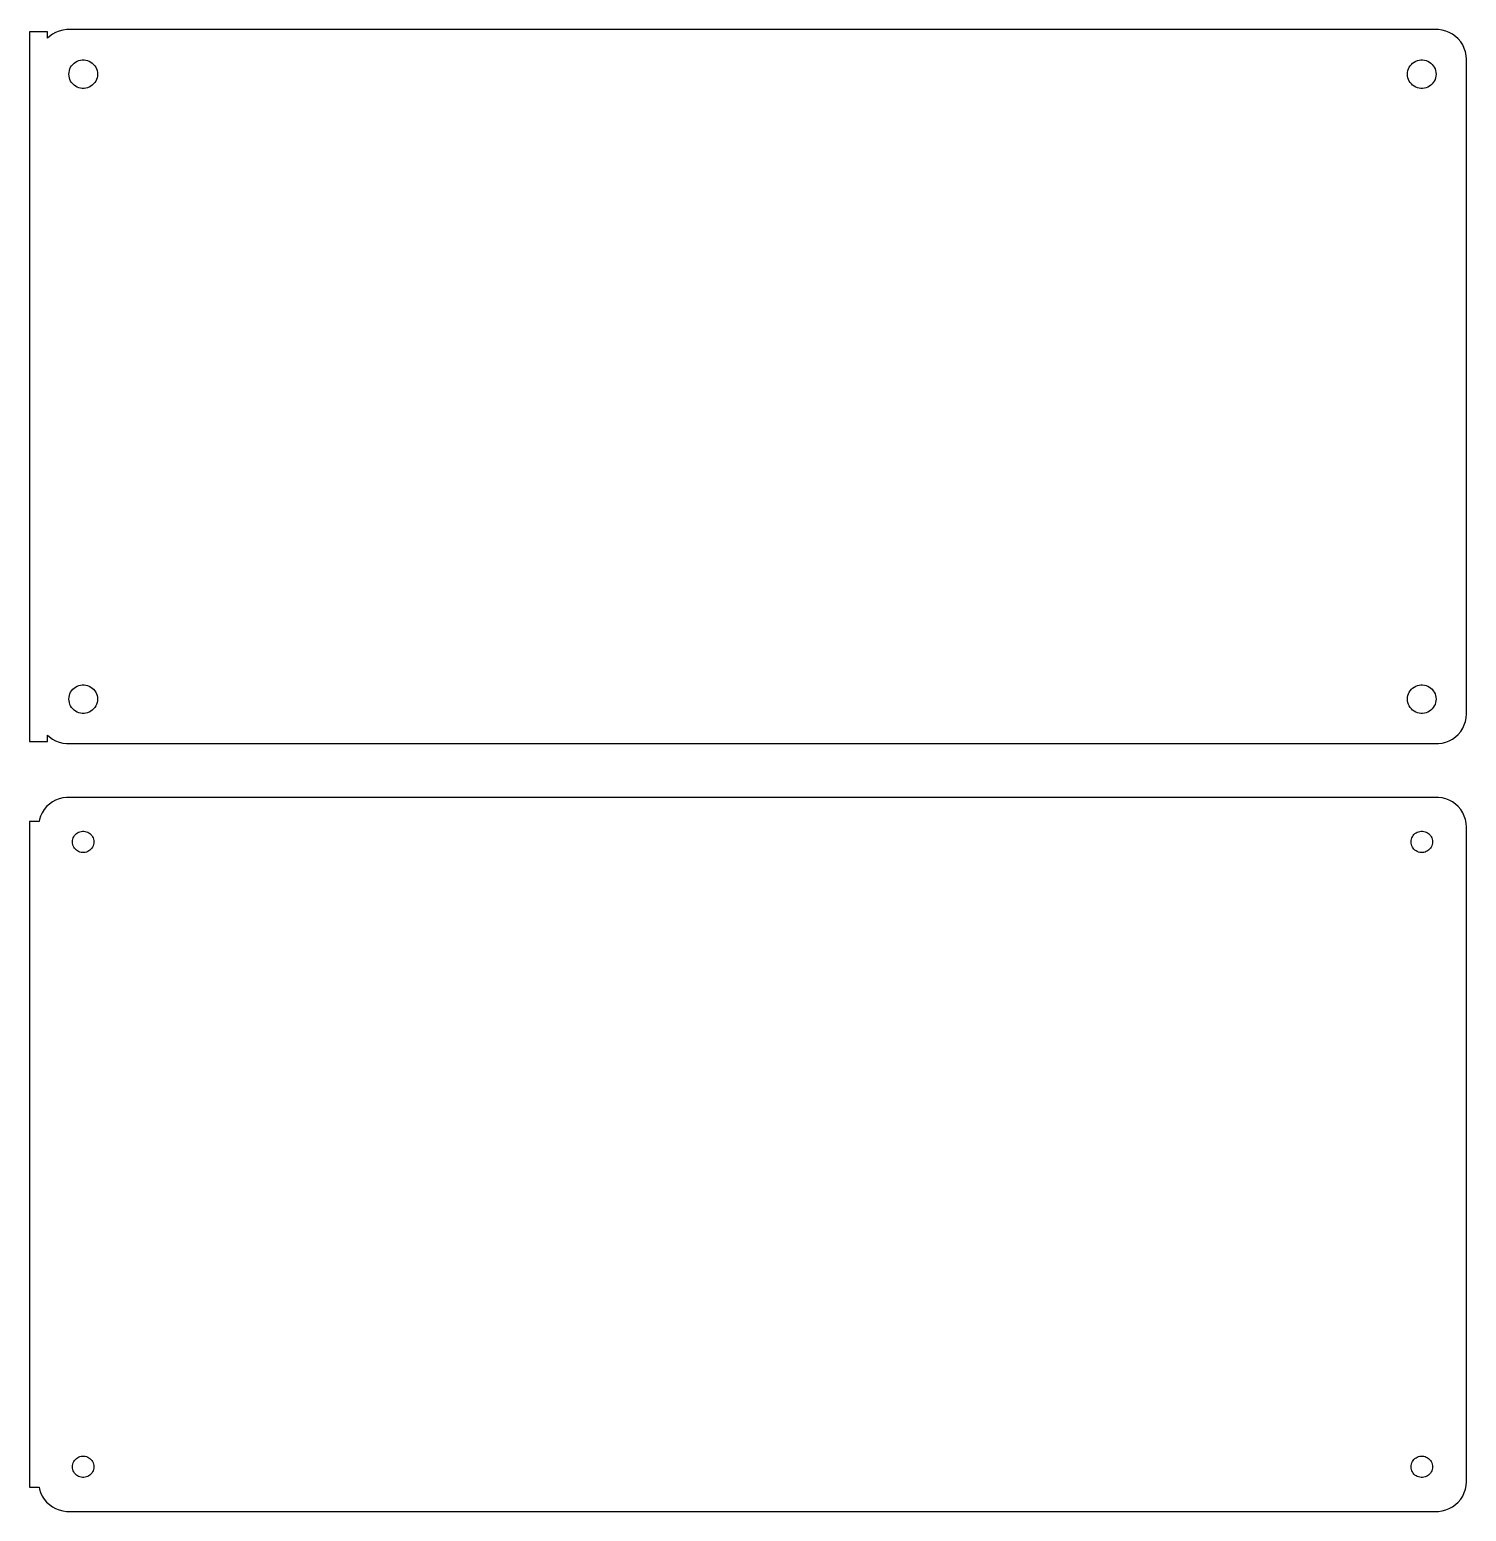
# Model space of a CAD drawing. Header units: metres. Extents: x -122 to 120, y 69 to 318.
import ezdxf

# ---------------------------------------------------------------- set-up
doc = ezdxf.new("R2010")
doc.units = ezdxf.units.M

msp = doc.modelspace()

# ---------------------------------------------------------------- linework, layer by layer
for p, q in [((-118.5, 317.615), (-121.5, 317.615)), ((-121.5, 317.615), (-121.5, 198.385)), ((-118.5, 316.559), (-118.5, 317.615)), ((-118.187, 316.853), (-118.5, 316.559)), ((-117.679, 317.222), (-118.187, 316.853)), ((-117.129, 317.524), (-117.679, 317.222)), ((-116.545, 317.755), (-117.129, 317.524)), ((-115.937, 317.911), (-116.545, 317.755)), ((-115.314, 317.99), (-115.937, 317.911)), ((115.314, 317.99), (-115.314, 317.99)), ((115.937, 317.911), (115.314, 317.99)), ((116.545, 317.755), (115.937, 317.911)), ((117.129, 317.524), (116.545, 317.755)), ((117.679, 317.222), (117.129, 317.524)), ((118.187, 316.853), (117.679, 317.222)), ((118.645, 316.423), (118.187, 316.853)), ((119.045, 315.939), (118.645, 316.423)), ((119.382, 315.409), (119.045, 315.939)), ((119.649, 314.841), (119.382, 315.409)), ((119.843, 314.243), (119.649, 314.841)), ((119.961, 313.627), (119.843, 314.243)), ((-114.825, 311.097), (-114.731, 311.383)), ((-114.731, 311.383), (-114.603, 311.656)), ((-114.603, 311.656), (-114.442, 311.911)), ((-114.442, 311.911), (-114.25, 312.143)), ((-114.25, 312.143), (-114.03, 312.349)), ((-114.03, 312.349), (-113.786, 312.526)), ((-113.786, 312.526), (-113.522, 312.672)), ((-113.522, 312.672), (-113.242, 312.783)), ((-113.242, 312.783), (-112.95, 312.857)), ((-112.95, 312.857), (-112.651, 312.895)), ((-112.651, 312.895), (-112.349, 312.895)), ((-112.349, 312.895), (-112.05, 312.857)), ((-112.05, 312.857), (-111.758, 312.783)), ((-111.758, 312.783), (-111.478, 312.672)), ((-111.478, 312.672), (-111.214, 312.526)), ((-111.214, 312.526), (-110.97, 312.349)), ((-110.97, 312.349), (-110.75, 312.143)), ((-110.75, 312.143), (-110.558, 311.911)), ((-110.558, 311.911), (-110.397, 311.656)), ((-110.397, 311.656), (-110.269, 311.383)), ((-110.269, 311.383), (-110.175, 311.097)), ((110.175, 311.097), (110.269, 311.383)), ((110.269, 311.383), (110.397, 311.656)), ((110.397, 311.656), (110.558, 311.911)), ((110.558, 311.911), (110.75, 312.143)), ((110.75, 312.143), (110.97, 312.349)), ((110.97, 312.349), (111.214, 312.526)), ((111.214, 312.526), (111.478, 312.672)), ((111.478, 312.672), (111.758, 312.783)), ((111.758, 312.783), (112.05, 312.857)), ((112.05, 312.857), (112.349, 312.895)), ((112.349, 312.895), (112.651, 312.895)), ((112.651, 312.895), (112.95, 312.857)), ((112.95, 312.857), (113.242, 312.783)), ((113.242, 312.783), (113.522, 312.672)), ((113.522, 312.672), (113.786, 312.526)), ((113.786, 312.526), (114.03, 312.349)), ((114.03, 312.349), (114.25, 312.143)), ((114.25, 312.143), (114.442, 311.911)), ((114.442, 311.911), (114.603, 311.656)), ((114.603, 311.656), (114.731, 311.383)), ((114.731, 311.383), (114.825, 311.097)), ((120, 313), (119.961, 313.627)), ((120, 203), (120, 313)), ((-114.9, 310.5), (-114.881, 310.801)), ((-114.881, 310.199), (-114.9, 310.5)), ((-114.881, 310.801), (-114.825, 311.097)), ((-114.825, 309.903), (-114.881, 310.199)), ((-114.731, 309.617), (-114.825, 309.903)), ((-114.603, 309.344), (-114.731, 309.617)), ((-114.442, 309.089), (-114.603, 309.344)), ((-114.25, 308.857), (-114.442, 309.089)), ((-114.03, 308.651), (-114.25, 308.857)), ((-110.75, 308.857), (-110.97, 308.651)), ((-110.558, 309.089), (-110.75, 308.857)), ((-110.397, 309.344), (-110.558, 309.089)), ((-110.269, 309.617), (-110.397, 309.344)), ((-110.175, 309.903), (-110.269, 309.617)), ((-110.175, 311.097), (-110.119, 310.801)), ((-110.119, 310.199), (-110.175, 309.903)), ((-110.119, 310.801), (-110.1, 310.5)), ((-110.1, 310.5), (-110.119, 310.199)), ((110.1, 310.5), (110.119, 310.801)), ((110.119, 310.199), (110.1, 310.5)), ((110.119, 310.801), (110.175, 311.097)), ((110.175, 309.903), (110.119, 310.199)), ((110.269, 309.617), (110.175, 309.903)), ((110.397, 309.344), (110.269, 309.617)), ((110.558, 309.089), (110.397, 309.344)), ((110.75, 308.857), (110.558, 309.089)), ((110.97, 308.651), (110.75, 308.857)), ((114.25, 308.857), (114.03, 308.651)), ((114.442, 309.089), (114.25, 308.857)), ((114.603, 309.344), (114.442, 309.089)), ((114.731, 309.617), (114.603, 309.344)), ((114.825, 309.903), (114.731, 309.617)), ((114.825, 311.097), (114.881, 310.801)), ((114.881, 310.199), (114.825, 309.903)), ((114.881, 310.801), (114.9, 310.5)), ((114.9, 310.5), (114.881, 310.199)), ((-113.786, 308.474), (-114.03, 308.651)), ((-113.522, 308.328), (-113.786, 308.474)), ((-113.242, 308.217), (-113.522, 308.328)), ((-112.95, 308.143), (-113.242, 308.217)), ((-112.651, 308.105), (-112.95, 308.143)), ((-112.349, 308.105), (-112.651, 308.105)), ((-112.05, 308.143), (-112.349, 308.105)), ((-111.758, 308.217), (-112.05, 308.143)), ((-111.478, 308.328), (-111.758, 308.217)), ((-111.214, 308.474), (-111.478, 308.328)), ((-110.97, 308.651), (-111.214, 308.474)), ((111.214, 308.474), (110.97, 308.651)), ((111.478, 308.328), (111.214, 308.474)), ((111.758, 308.217), (111.478, 308.328)), ((112.05, 308.143), (111.758, 308.217)), ((112.349, 308.105), (112.05, 308.143)), ((112.651, 308.105), (112.349, 308.105)), ((112.95, 308.143), (112.651, 308.105)), ((113.242, 308.217), (112.95, 308.143)), ((113.522, 308.328), (113.242, 308.217)), ((113.786, 308.474), (113.522, 308.328)), ((114.03, 308.651), (113.786, 308.474)), ((-114.731, 206.383), (-114.603, 206.656)), ((-114.603, 206.656), (-114.442, 206.911)), ((-114.442, 206.911), (-114.25, 207.143)), ((-114.25, 207.143), (-114.03, 207.349)), ((-114.03, 207.349), (-113.786, 207.526)), ((-113.786, 207.526), (-113.522, 207.672)), ((-113.522, 207.672), (-113.242, 207.783)), ((-113.242, 207.783), (-112.95, 207.857)), ((-112.95, 207.857), (-112.651, 207.895)), ((-112.651, 207.895), (-112.349, 207.895)), ((-112.349, 207.895), (-112.05, 207.857)), ((-112.05, 207.857), (-111.758, 207.783)), ((-111.758, 207.783), (-111.478, 207.672)), ((-111.478, 207.672), (-111.214, 207.526)), ((-111.214, 207.526), (-110.97, 207.349)), ((-110.97, 207.349), (-110.75, 207.143)), ((-110.75, 207.143), (-110.558, 206.911)), ((-110.558, 206.911), (-110.397, 206.656)), ((-110.397, 206.656), (-110.269, 206.383)), ((110.269, 206.383), (110.397, 206.656)), ((110.397, 206.656), (110.558, 206.911)), ((110.558, 206.911), (110.75, 207.143)), ((110.75, 207.143), (110.97, 207.349)), ((110.97, 207.349), (111.214, 207.526)), ((111.214, 207.526), (111.478, 207.672)), ((111.478, 207.672), (111.758, 207.783)), ((111.758, 207.783), (112.05, 207.857)), ((112.05, 207.857), (112.349, 207.895)), ((112.349, 207.895), (112.651, 207.895)), ((112.651, 207.895), (112.95, 207.857)), ((112.95, 207.857), (113.242, 207.783)), ((113.242, 207.783), (113.522, 207.672)), ((113.522, 207.672), (113.786, 207.526)), ((113.786, 207.526), (114.03, 207.349)), ((114.03, 207.349), (114.25, 207.143)), ((114.25, 207.143), (114.442, 206.911)), ((114.442, 206.911), (114.603, 206.656)), ((114.603, 206.656), (114.731, 206.383)), ((-114.9, 205.5), (-114.881, 205.801)), ((-114.881, 205.199), (-114.9, 205.5)), ((-114.881, 205.801), (-114.825, 206.097)), ((-114.825, 204.903), (-114.881, 205.199)), ((-114.825, 206.097), (-114.731, 206.383)), ((-114.731, 204.617), (-114.825, 204.903)), ((-114.603, 204.344), (-114.731, 204.617)), ((-114.442, 204.089), (-114.603, 204.344)), ((-110.397, 204.344), (-110.558, 204.089)), ((-110.269, 204.617), (-110.397, 204.344)), ((-110.269, 206.383), (-110.175, 206.097)), ((-110.175, 204.903), (-110.269, 204.617)), ((-110.175, 206.097), (-110.119, 205.801)), ((-110.119, 205.199), (-110.175, 204.903)), ((-110.119, 205.801), (-110.1, 205.5)), ((-110.1, 205.5), (-110.119, 205.199)), ((110.1, 205.5), (110.119, 205.801)), ((110.119, 205.199), (110.1, 205.5)), ((110.119, 205.801), (110.175, 206.097)), ((110.175, 204.903), (110.119, 205.199)), ((110.175, 206.097), (110.269, 206.383)), ((110.269, 204.617), (110.175, 204.903)), ((110.397, 204.344), (110.269, 204.617)), ((110.558, 204.089), (110.397, 204.344)), ((114.603, 204.344), (114.442, 204.089)), ((114.731, 204.617), (114.603, 204.344)), ((114.731, 206.383), (114.825, 206.097)), ((114.825, 204.903), (114.731, 204.617)), ((114.825, 206.097), (114.881, 205.801)), ((114.881, 205.199), (114.825, 204.903)), ((114.881, 205.801), (114.9, 205.5)), ((114.9, 205.5), (114.881, 205.199)), ((-114.25, 203.857), (-114.442, 204.089)), ((-114.03, 203.651), (-114.25, 203.857)), ((-113.786, 203.474), (-114.03, 203.651)), ((-113.522, 203.328), (-113.786, 203.474)), ((-113.242, 203.217), (-113.522, 203.328)), ((-112.95, 203.143), (-113.242, 203.217)), ((-112.651, 203.105), (-112.95, 203.143)), ((-112.349, 203.105), (-112.651, 203.105)), ((-112.05, 203.143), (-112.349, 203.105)), ((-111.758, 203.217), (-112.05, 203.143)), ((-111.478, 203.328), (-111.758, 203.217)), ((-111.214, 203.474), (-111.478, 203.328)), ((-110.97, 203.651), (-111.214, 203.474)), ((-110.75, 203.857), (-110.97, 203.651)), ((-110.558, 204.089), (-110.75, 203.857)), ((110.75, 203.857), (110.558, 204.089)), ((110.97, 203.651), (110.75, 203.857)), ((111.214, 203.474), (110.97, 203.651)), ((111.478, 203.328), (111.214, 203.474)), ((111.758, 203.217), (111.478, 203.328)), ((112.05, 203.143), (111.758, 203.217)), ((112.349, 203.105), (112.05, 203.143)), ((112.651, 203.105), (112.349, 203.105)), ((112.95, 203.143), (112.651, 203.105)), ((113.242, 203.217), (112.95, 203.143)), ((113.522, 203.328), (113.242, 203.217)), ((113.786, 203.474), (113.522, 203.328)), ((114.03, 203.651), (113.786, 203.474)), ((114.25, 203.857), (114.03, 203.651)), ((114.442, 204.089), (114.25, 203.857)), ((119.649, 201.159), (119.843, 201.757)), ((119.843, 201.757), (119.961, 202.373)), ((119.961, 202.373), (120, 203)), ((-118.5, 198.385), (-118.5, 199.441)), ((-118.5, 199.441), (-118.187, 199.147)), ((118.187, 199.147), (118.645, 199.577)), ((118.645, 199.577), (119.045, 200.061)), ((119.045, 200.061), (119.382, 200.591)), ((119.382, 200.591), (119.649, 201.159)), ((-121.5, 198.385), (-118.5, 198.385)), ((-118.187, 199.147), (-117.679, 198.778)), ((-117.679, 198.778), (-117.129, 198.476)), ((-117.129, 198.476), (-116.545, 198.245)), ((-116.545, 198.245), (-115.937, 198.089)), ((-115.937, 198.089), (-115.314, 198.01)), ((-115.314, 198.01), (115.314, 198.01)), ((115.314, 198.01), (115.937, 198.089)), ((115.937, 198.089), (116.545, 198.245)), ((116.545, 198.245), (117.129, 198.476)), ((117.129, 198.476), (117.679, 198.778)), ((117.679, 198.778), (118.187, 199.147)), ((-119.045, 186.939), (-119.382, 186.409)), ((-118.645, 187.423), (-119.045, 186.939)), ((-118.187, 187.853), (-118.645, 187.423)), ((-117.679, 188.222), (-118.187, 187.853)), ((-117.129, 188.524), (-117.679, 188.222)), ((-116.545, 188.755), (-117.129, 188.524)), ((-115.937, 188.911), (-116.545, 188.755)), ((-115.314, 188.99), (-115.937, 188.911)), ((115.314, 188.99), (-115.314, 188.99)), ((115.937, 188.911), (115.314, 188.99)), ((116.545, 188.755), (115.937, 188.911)), ((117.129, 188.524), (116.545, 188.755)), ((117.679, 188.222), (117.129, 188.524)), ((118.187, 187.853), (117.679, 188.222)), ((118.645, 187.423), (118.187, 187.853)), ((119.045, 186.939), (118.645, 187.423)), ((119.382, 186.409), (119.045, 186.939)), ((-119.9, 184.944), (-121.5, 184.944)), ((-121.5, 184.944), (-121.5, 73.0558)), ((-119.843, 185.243), (-119.9, 184.944)), ((-119.649, 185.841), (-119.843, 185.243)), ((-119.382, 186.409), (-119.649, 185.841)), ((119.649, 185.841), (119.382, 186.409)), ((119.843, 185.243), (119.649, 185.841)), ((119.961, 184.627), (119.843, 185.243)), ((120, 184), (119.961, 184.627)), ((-114.286, 181.726), (-114.243, 181.948)), ((-114.243, 181.948), (-114.174, 182.163)), ((-114.174, 182.163), (-114.077, 182.367)), ((-114.077, 182.367), (-113.956, 182.558)), ((-113.956, 182.558), (-113.812, 182.732)), ((-113.812, 182.732), (-113.647, 182.887)), ((-113.647, 182.887), (-113.464, 183.02)), ((-113.464, 183.02), (-113.266, 183.129)), ((-113.266, 183.129), (-113.056, 183.212)), ((-113.056, 183.212), (-112.837, 183.268)), ((-112.837, 183.268), (-112.613, 183.296)), ((-112.613, 183.296), (-112.387, 183.296)), ((-112.387, 183.296), (-112.163, 183.268)), ((-112.163, 183.268), (-111.944, 183.212)), ((-111.944, 183.212), (-111.734, 183.129)), ((-111.734, 183.129), (-111.536, 183.02)), ((-111.536, 183.02), (-111.353, 182.887)), ((-111.353, 182.887), (-111.188, 182.732)), ((-111.188, 182.732), (-111.044, 182.558)), ((-111.044, 182.558), (-110.923, 182.367)), ((-110.923, 182.367), (-110.826, 182.163)), ((-110.826, 182.163), (-110.757, 181.948)), ((-110.757, 181.948), (-110.714, 181.726)), ((110.714, 181.726), (110.757, 181.948)), ((110.757, 181.948), (110.826, 182.163)), ((110.826, 182.163), (110.923, 182.367)), ((110.923, 182.367), (111.044, 182.558)), ((111.044, 182.558), (111.188, 182.732)), ((111.188, 182.732), (111.353, 182.887)), ((111.353, 182.887), (111.536, 183.02)), ((111.536, 183.02), (111.734, 183.129)), ((111.734, 183.129), (111.944, 183.212)), ((111.944, 183.212), (112.163, 183.268)), ((112.163, 183.268), (112.387, 183.296)), ((112.387, 183.296), (112.613, 183.296)), ((112.613, 183.296), (112.837, 183.268)), ((112.837, 183.268), (113.056, 183.212)), ((113.056, 183.212), (113.266, 183.129)), ((113.266, 183.129), (113.464, 183.02)), ((113.464, 183.02), (113.647, 182.887)), ((113.647, 182.887), (113.812, 182.732)), ((113.812, 182.732), (113.956, 182.558)), ((113.956, 182.558), (114.077, 182.367)), ((114.077, 182.367), (114.174, 182.163)), ((114.174, 182.163), (114.243, 181.948)), ((114.243, 181.948), (114.286, 181.726)), ((120, 74), (120, 184)), ((-114.3, 181.5), (-114.286, 181.726)), ((-114.286, 181.274), (-114.3, 181.5)), ((-114.243, 181.052), (-114.286, 181.274)), ((-114.174, 180.837), (-114.243, 181.052)), ((-114.077, 180.633), (-114.174, 180.837)), ((-113.956, 180.442), (-114.077, 180.633)), ((-113.812, 180.268), (-113.956, 180.442)), ((-113.647, 180.113), (-113.812, 180.268)), ((-113.464, 179.98), (-113.647, 180.113)), ((-113.266, 179.871), (-113.464, 179.98)), ((-113.056, 179.788), (-113.266, 179.871)), ((-112.837, 179.732), (-113.056, 179.788)), ((-112.613, 179.704), (-112.837, 179.732)), ((-112.387, 179.704), (-112.613, 179.704)), ((-112.163, 179.732), (-112.387, 179.704)), ((-111.944, 179.788), (-112.163, 179.732)), ((-111.734, 179.871), (-111.944, 179.788)), ((-111.536, 179.98), (-111.734, 179.871)), ((-111.353, 180.113), (-111.536, 179.98)), ((-111.188, 180.268), (-111.353, 180.113)), ((-111.044, 180.442), (-111.188, 180.268)), ((-110.923, 180.633), (-111.044, 180.442)), ((-110.826, 180.837), (-110.923, 180.633)), ((-110.757, 181.052), (-110.826, 180.837)), ((-110.714, 181.274), (-110.757, 181.052)), ((-110.714, 181.726), (-110.7, 181.5)), ((-110.7, 181.5), (-110.714, 181.274)), ((110.7, 181.5), (110.714, 181.726)), ((110.714, 181.274), (110.7, 181.5)), ((110.757, 181.052), (110.714, 181.274)), ((110.826, 180.837), (110.757, 181.052)), ((110.923, 180.633), (110.826, 180.837)), ((111.044, 180.442), (110.923, 180.633)), ((111.188, 180.268), (111.044, 180.442)), ((111.353, 180.113), (111.188, 180.268)), ((111.536, 179.98), (111.353, 180.113)), ((111.734, 179.871), (111.536, 179.98)), ((111.944, 179.788), (111.734, 179.871)), ((112.163, 179.732), (111.944, 179.788)), ((112.387, 179.704), (112.163, 179.732)), ((112.613, 179.704), (112.387, 179.704)), ((112.837, 179.732), (112.613, 179.704)), ((113.056, 179.788), (112.837, 179.732)), ((113.266, 179.871), (113.056, 179.788)), ((113.464, 179.98), (113.266, 179.871)), ((113.647, 180.113), (113.464, 179.98)), ((113.812, 180.268), (113.647, 180.113)), ((113.956, 180.442), (113.812, 180.268)), ((114.077, 180.633), (113.956, 180.442)), ((114.174, 180.837), (114.077, 180.633)), ((114.243, 181.052), (114.174, 180.837)), ((114.286, 181.274), (114.243, 181.052)), ((114.286, 181.726), (114.3, 181.5)), ((114.3, 181.5), (114.286, 181.274)), ((-114.174, 77.1626), (-114.077, 77.3672)), ((-114.077, 77.3672), (-113.956, 77.558)), ((-113.956, 77.558), (-113.812, 77.7322)), ((-113.812, 77.7322), (-113.647, 77.8869)), ((-113.647, 77.8869), (-113.464, 78.0198)), ((-113.464, 78.0198), (-113.266, 78.1287)), ((-113.266, 78.1287), (-113.056, 78.2119)), ((-113.056, 78.2119), (-112.837, 78.2681)), ((-112.837, 78.2681), (-112.613, 78.2964)), ((-112.613, 78.2964), (-112.387, 78.2964)), ((-112.387, 78.2964), (-112.163, 78.2681)), ((-112.163, 78.2681), (-111.944, 78.2119)), ((-111.944, 78.2119), (-111.734, 78.1287)), ((-111.734, 78.1287), (-111.536, 78.0198)), ((-111.536, 78.0198), (-111.353, 77.8869)), ((-111.353, 77.8869), (-111.188, 77.7322)), ((-111.188, 77.7322), (-111.044, 77.558)), ((-111.044, 77.558), (-110.923, 77.3672)), ((-110.923, 77.3672), (-110.826, 77.1626)), ((110.826, 77.1626), (110.923, 77.3672)), ((110.923, 77.3672), (111.044, 77.558)), ((111.044, 77.558), (111.188, 77.7322)), ((111.188, 77.7322), (111.353, 77.8869)), ((111.353, 77.8869), (111.536, 78.0198)), ((111.536, 78.0198), (111.734, 78.1287)), ((111.734, 78.1287), (111.944, 78.2119)), ((111.944, 78.2119), (112.163, 78.2681)), ((112.163, 78.2681), (112.387, 78.2964)), ((112.387, 78.2964), (112.613, 78.2964)), ((112.613, 78.2964), (112.837, 78.2681)), ((112.837, 78.2681), (113.056, 78.2119)), ((113.056, 78.2119), (113.266, 78.1287)), ((113.266, 78.1287), (113.464, 78.0198)), ((113.464, 78.0198), (113.647, 77.8869)), ((113.647, 77.8869), (113.812, 77.7322)), ((113.812, 77.7322), (113.956, 77.558)), ((113.956, 77.558), (114.077, 77.3672)), ((114.077, 77.3672), (114.174, 77.1626)), ((-114.3, 76.5), (-114.286, 76.7256)), ((-114.286, 76.2744), (-114.3, 76.5)), ((-114.286, 76.7256), (-114.243, 76.9476)), ((-114.243, 76.0524), (-114.286, 76.2744)), ((-114.243, 76.9476), (-114.174, 77.1626)), ((-114.174, 75.8374), (-114.243, 76.0524)), ((-114.077, 75.6328), (-114.174, 75.8374)), ((-113.956, 75.442), (-114.077, 75.6328)), ((-113.812, 75.2678), (-113.956, 75.442)), ((-113.647, 75.1131), (-113.812, 75.2678)), ((-113.464, 74.9802), (-113.647, 75.1131)), ((-113.266, 74.8713), (-113.464, 74.9802)), ((-113.056, 74.7881), (-113.266, 74.8713)), ((-112.837, 74.7319), (-113.056, 74.7881)), ((-112.613, 74.7036), (-112.837, 74.7319)), ((-112.387, 74.7036), (-112.613, 74.7036)), ((-112.163, 74.7319), (-112.387, 74.7036)), ((-111.944, 74.7881), (-112.163, 74.7319)), ((-111.734, 74.8713), (-111.944, 74.7881)), ((-111.536, 74.9802), (-111.734, 74.8713)), ((-111.353, 75.1131), (-111.536, 74.9802)), ((-111.188, 75.2678), (-111.353, 75.1131)), ((-111.044, 75.442), (-111.188, 75.2678)), ((-110.923, 75.6328), (-111.044, 75.442)), ((-110.826, 75.8374), (-110.923, 75.6328)), ((-110.826, 77.1626), (-110.757, 76.9476)), ((-110.757, 76.0524), (-110.826, 75.8374)), ((-110.757, 76.9476), (-110.714, 76.7256)), ((-110.714, 76.2744), (-110.757, 76.0524)), ((-110.714, 76.7256), (-110.7, 76.5)), ((-110.7, 76.5), (-110.714, 76.2744)), ((110.7, 76.5), (110.714, 76.7256)), ((110.714, 76.2744), (110.7, 76.5)), ((110.714, 76.7256), (110.757, 76.9476)), ((110.757, 76.0524), (110.714, 76.2744)), ((110.757, 76.9476), (110.826, 77.1626)), ((110.826, 75.8374), (110.757, 76.0524)), ((110.923, 75.6328), (110.826, 75.8374)), ((111.044, 75.442), (110.923, 75.6328)), ((111.188, 75.2678), (111.044, 75.442)), ((111.353, 75.1131), (111.188, 75.2678)), ((111.536, 74.9802), (111.353, 75.1131)), ((111.734, 74.8713), (111.536, 74.9802)), ((111.944, 74.7881), (111.734, 74.8713)), ((112.163, 74.7319), (111.944, 74.7881)), ((112.387, 74.7036), (112.163, 74.7319)), ((112.613, 74.7036), (112.387, 74.7036)), ((112.837, 74.7319), (112.613, 74.7036)), ((113.056, 74.7881), (112.837, 74.7319)), ((113.266, 74.8713), (113.056, 74.7881)), ((113.464, 74.9802), (113.266, 74.8713)), ((113.647, 75.1131), (113.464, 74.9802)), ((113.812, 75.2678), (113.647, 75.1131)), ((113.956, 75.442), (113.812, 75.2678)), ((114.077, 75.6328), (113.956, 75.442)), ((114.174, 75.8374), (114.077, 75.6328)), ((114.174, 77.1626), (114.243, 76.9476)), ((114.243, 76.0524), (114.174, 75.8374)), ((114.243, 76.9476), (114.286, 76.7256)), ((114.286, 76.2744), (114.243, 76.0524)), ((114.286, 76.7256), (114.3, 76.5)), ((114.3, 76.5), (114.286, 76.2744)), ((-121.5, 73.0558), (-119.9, 73.0558)), ((-119.9, 73.0558), (-119.843, 72.7566)), ((-119.843, 72.7566), (-119.649, 72.1594)), ((119.649, 72.1594), (119.843, 72.7566)), ((119.843, 72.7566), (119.961, 73.3733)), ((119.961, 73.3733), (120, 74)), ((-119.649, 72.1594), (-119.382, 71.5912)), ((-119.382, 71.5912), (-119.045, 71.0611)), ((-119.045, 71.0611), (-118.645, 70.5773)), ((-118.645, 70.5773), (-118.187, 70.1474)), ((-118.187, 70.1474), (-117.679, 69.7784)), ((-117.679, 69.7784), (-117.129, 69.4759)), ((117.129, 69.4759), (117.679, 69.7784)), ((117.679, 69.7784), (118.187, 70.1474)), ((118.187, 70.1474), (118.645, 70.5773)), ((118.645, 70.5773), (119.045, 71.0611)), ((119.045, 71.0611), (119.382, 71.5912)), ((119.382, 71.5912), (119.649, 72.1594)), ((-117.129, 69.4759), (-116.545, 69.2447)), ((-116.545, 69.2447), (-115.937, 69.0886)), ((-115.937, 69.0886), (-115.314, 69.0099)), ((-115.314, 69.0099), (115.314, 69.0099)), ((115.314, 69.0099), (115.937, 69.0886)), ((115.937, 69.0886), (116.545, 69.2447)), ((116.545, 69.2447), (117.129, 69.4759))]:
    msp.add_line(p, q)

doc.saveas('drawing.dxf')
